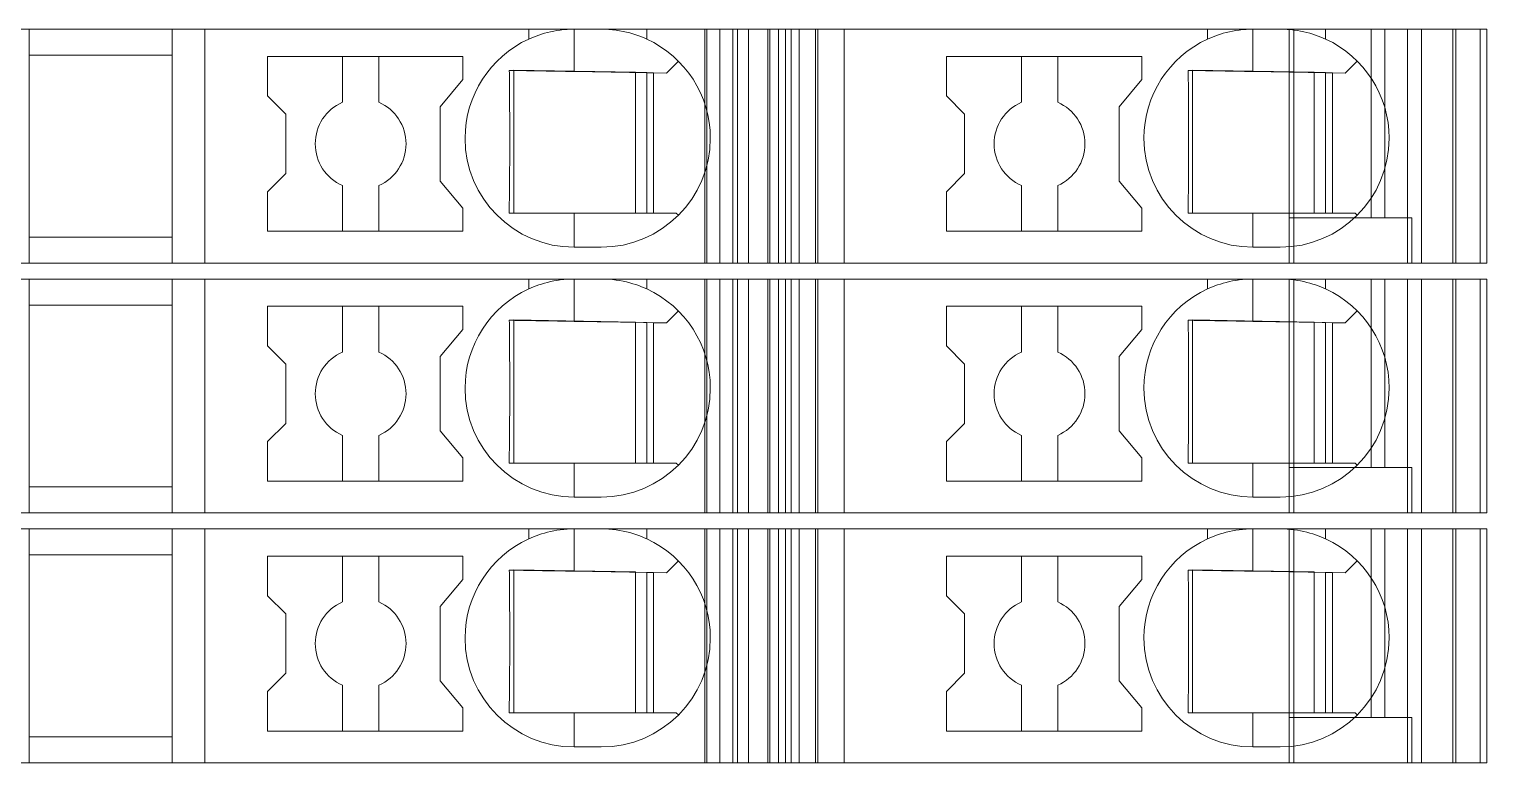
# Model space of a CAD drawing. Header units: millimetres. Extents: x 0 to 2100, y 0 to 1485.
# Drawn here: x 1258.05 to 1290.15, y 656.85 to 673 of the extents above; entities that cross this region are included whole.
import ezdxf
from ezdxf.enums import TextEntityAlignment as Align

# ---------------------------------------------------------------- set-up
doc = ezdxf.new("R2010")
doc.units = ezdxf.units.MM
for name, color, linetype, lineweight in [('EPLAN309', 5, 'Continuous', 5), ('EPLAN493', 5, 'Continuous', 5), ('MAIN-1', 7, 'Continuous', 5), ('MAIN-2', 7, 'Continuous', 5)]:
    doc.layers.add(name, color=color, linetype=linetype, lineweight=lineweight)
doc.styles.add('Tahoma', font='')
doc.styles.get('Tahoma').set_extended_font_data('Tahoma')

# ---------------------------------------------------------------- blocks, each defined once
blk = doc.blocks.new('EPLSYM_LibrarySPECIAL_Symbol12_Variant0_Placement8_23')
at = {"layer": 'EPLAN309', "lineweight": 13, "ltscale": 20}
blk.add_lwpolyline([(0, -5.15), (68.15, -5.15), (68.15, 0), (0, 0)], close=True, dxfattribs=at)
at = {"layer": 'EPLAN493', "color": 5, "style": 'Tahoma'}
blk.add_attdef('17_20450', text='', height=2.93475, dxfattribs=at).set_placement((0, -27.293475), align=Align.MIDDLE_RIGHT)
blk = doc.blocks.new('EPLSYM_LibrarySPECIAL_Symbol12_Variant0_Placement8_24')
at = {"layer": 'EPLAN309', "lineweight": 13, "ltscale": 20}
blk.add_lwpolyline([(0, -5.15), (68.15, -5.15), (68.15, 0), (0, 0)], close=True, dxfattribs=at)
at = {"layer": 'EPLAN493', "color": 5, "style": 'Tahoma'}
blk.add_attdef('17_20450', text='', height=2.93475, dxfattribs=at).set_placement((0, -27.293475), align=Align.MIDDLE_RIGHT)
blk = doc.blocks.new('EPLSYM_LibrarySPECIAL_Symbol12_Variant0_Placement8_25')
at = {"layer": 'EPLAN309', "lineweight": 13, "ltscale": 20}
blk.add_lwpolyline([(0, -5.15), (68.15, -5.15), (68.15, 0), (0, 0)], close=True, dxfattribs=at)
at = {"layer": 'EPLAN493', "color": 5, "style": 'Tahoma'}
blk.add_attdef('17_20450', text='', height=2.93475, dxfattribs=at).set_placement((0, -27.293475), align=Align.MIDDLE_RIGHT)

msp = doc.modelspace()

# ---------------------------------------------------------------- linework, layer by layer
at = {"layer": 'MAIN-1'}
for p, q in [((1258.05, 673), (1261.2, 673)), ((1258.05, 673), (1258.05, 667.85)), ((1261.919, 673), (1261.2, 673)), ((1261.2, 667.85), (1261.2, 673)), ((1269.05, 673), (1261.919, 673)), ((1261.919, 673), (1261.919, 667.85)), ((1269.05, 673), (1270.05, 673)), ((1269.05, 672.782), (1269.05, 673)), ((1269.156, 672.827), (1269.102, 672.805)), ((1269.213, 672.849), (1269.156, 672.827)), ((1269.272, 672.87), (1269.213, 672.849)), ((1269.333, 672.89), (1269.272, 672.87)), ((1269.397, 672.909), (1269.333, 672.89)), ((1269.463, 672.927), (1269.397, 672.909)), ((1269.531, 672.943), (1269.463, 672.927)), ((1269.601, 672.958), (1269.531, 672.943)), ((1269.673, 672.97), (1269.601, 672.958)), ((1269.746, 672.981), (1269.673, 672.97)), ((1269.821, 672.989), (1269.746, 672.981)), ((1269.897, 672.995), (1269.821, 672.989)), ((1269.973, 672.999), (1269.897, 672.995)), ((1270.05, 673), (1269.973, 672.999)), ((1270.05, 672.068), (1270.05, 673)), ((1270.05, 673), (1270.65, 673)), ((1270.65, 673), (1270.732, 672.999)), ((1271.65, 673), (1270.65, 673)), ((1270.732, 672.999), (1270.814, 672.994)), ((1270.814, 672.994), (1270.896, 672.987)), ((1270.896, 672.987), (1270.975, 672.978)), ((1270.975, 672.978), (1271.053, 672.966)), ((1271.053, 672.966), (1271.13, 672.952)), ((1271.13, 672.952), (1271.204, 672.935)), ((1271.204, 672.935), (1271.275, 672.917)), ((1271.275, 672.917), (1271.345, 672.897)), ((1271.345, 672.897), (1271.411, 672.876)), ((1271.411, 672.876), (1271.475, 672.854)), ((1271.475, 672.854), (1271.536, 672.831)), ((1271.536, 672.831), (1271.594, 672.806)), ((1271.65, 673), (1274.704, 673)), ((1271.65, 672.782), (1271.65, 673)), ((1274.832, 673), (1274.704, 673)), ((1274.704, 667.85), (1274.704, 673)), ((1274.832, 673), (1275.367, 673)), ((1274.832, 667.85), (1274.832, 673)), ((1276, 673), (1275.367, 673)), ((1275.367, 667.85), (1275.367, 673)), ((1276, 673), (1284, 673)), ((1276, 667.85), (1276, 673)), ((1284, 673), (1285, 673)), ((1284, 672.782), (1284, 673)), ((1284.106, 672.827), (1284.052, 672.805)), ((1284.163, 672.849), (1284.106, 672.827)), ((1284.222, 672.87), (1284.163, 672.849)), ((1284.283, 672.89), (1284.222, 672.87)), ((1284.347, 672.909), (1284.283, 672.89)), ((1284.413, 672.927), (1284.347, 672.909)), ((1284.481, 672.943), (1284.413, 672.927)), ((1284.551, 672.958), (1284.481, 672.943)), ((1284.622, 672.97), (1284.551, 672.958)), ((1284.696, 672.981), (1284.622, 672.97)), ((1284.771, 672.989), (1284.696, 672.981)), ((1284.847, 672.995), (1284.771, 672.989)), ((1284.923, 672.999), (1284.847, 672.995)), ((1285, 673), (1284.923, 672.999)), ((1285, 672.068), (1285, 673)), ((1285, 673), (1285.6, 673)), ((1285.6, 673), (1285.677, 672.999)), ((1286.6, 673), (1285.6, 673)), ((1285.677, 672.999), (1285.753, 672.995)), ((1285.753, 672.995), (1285.829, 672.989)), ((1285.829, 672.989), (1285.904, 672.981)), ((1285.904, 672.981), (1285.978, 672.97)), ((1285.978, 672.97), (1286.049, 672.958)), ((1286.049, 672.958), (1286.119, 672.943)), ((1286.119, 672.943), (1286.187, 672.927)), ((1286.187, 672.927), (1286.253, 672.909)), ((1286.253, 672.909), (1286.317, 672.89)), ((1286.317, 672.89), (1286.378, 672.87)), ((1286.378, 672.87), (1286.437, 672.849)), ((1286.437, 672.849), (1286.494, 672.827)), ((1286.494, 672.827), (1286.548, 672.805)), ((1286.6, 673), (1290, 673)), ((1286.6, 672.782), (1286.6, 673)), ((1290, 667.85), (1290, 673)), ((1269.102, 672.805), (1269.05, 672.782)), ((1271.594, 672.806), (1271.65, 672.782)), ((1284.052, 672.805), (1284, 672.782)), ((1286.548, 672.805), (1286.6, 672.782)), ((1258.05, 672.425), (1261.2, 672.425)), ((1263.3, 672.4), (1263.3, 671.529)), ((1263.3, 672.4), (1267.6, 672.4)), ((1264.95, 672.4), (1264.95, 671.392)), ((1265.75, 671.392), (1265.75, 672.4)), ((1267.6, 671.889), (1267.6, 672.4)), ((1272.083, 672.033), (1272.347, 672.297)), ((1278.25, 672.4), (1278.25, 671.529)), ((1278.25, 672.4), (1282.55, 672.4)), ((1279.9, 672.4), (1279.9, 671.392)), ((1280.7, 671.392), (1280.7, 672.4)), ((1282.55, 671.889), (1282.55, 672.4)), ((1287.033, 672.033), (1287.297, 672.297)), ((1267.1, 671.293), (1267.6, 671.889)), ((1268.624, 672.092), (1268.625, 672.022)), ((1268.685, 672.091), (1268.624, 672.092)), ((1268.625, 672.022), (1268.625, 671.95)), ((1268.625, 671.95), (1268.626, 671.877)), ((1268.626, 671.877), (1268.627, 671.803)), ((1268.746, 672.09), (1268.685, 672.091)), ((1268.721, 672.091), (1268.721, 668.95)), ((1268.809, 672.089), (1268.746, 672.09)), ((1268.873, 672.088), (1268.809, 672.089)), ((1268.937, 672.087), (1268.873, 672.088)), ((1269.003, 672.086), (1268.937, 672.087)), ((1269.071, 672.085), (1269.003, 672.086)), ((1269.14, 672.084), (1269.071, 672.085)), ((1269.21, 672.082), (1269.14, 672.084)), ((1269.283, 672.081), (1269.21, 672.082)), ((1269.358, 672.08), (1269.283, 672.081)), ((1269.435, 672.079), (1269.358, 672.08)), ((1269.514, 672.077), (1269.435, 672.079)), ((1269.597, 672.076), (1269.514, 672.077)), ((1269.682, 672.075), (1269.597, 672.076)), ((1269.771, 672.073), (1269.682, 672.075)), ((1269.862, 672.071), (1269.771, 672.073)), ((1269.955, 672.07), (1269.862, 672.071)), ((1270.05, 672.068), (1269.955, 672.07)), ((1270.05, 672.068), (1272.083, 672.033)), ((1271.4, 672.045), (1271.4, 668.95)), ((1271.65, 668.95), (1271.65, 672.04)), ((1271.8, 672.038), (1271.8, 668.95)), ((1282.05, 671.293), (1282.55, 671.889)), ((1283.574, 672.092), (1283.574, 672.022)), ((1283.635, 672.091), (1283.574, 672.092)), ((1283.574, 672.022), (1283.575, 671.95)), ((1283.575, 671.95), (1283.576, 671.877)), ((1283.576, 671.877), (1283.577, 671.803)), ((1283.696, 672.09), (1283.635, 672.091)), ((1283.671, 672.091), (1283.671, 668.95)), ((1283.759, 672.089), (1283.696, 672.09)), ((1283.822, 672.088), (1283.759, 672.089)), ((1283.887, 672.087), (1283.822, 672.088)), ((1283.953, 672.086), (1283.887, 672.087)), ((1284.021, 672.085), (1283.953, 672.086)), ((1284.09, 672.084), (1284.021, 672.085)), ((1284.16, 672.082), (1284.09, 672.084)), ((1284.233, 672.081), (1284.16, 672.082)), ((1284.307, 672.08), (1284.233, 672.081)), ((1284.385, 672.079), (1284.307, 672.08)), ((1284.464, 672.077), (1284.385, 672.079)), ((1284.547, 672.076), (1284.464, 672.077)), ((1284.632, 672.075), (1284.547, 672.076)), ((1284.72, 672.073), (1284.632, 672.075)), ((1284.812, 672.071), (1284.72, 672.073)), ((1284.905, 672.07), (1284.812, 672.071)), ((1285, 672.068), (1284.905, 672.07)), ((1285, 672.068), (1287.033, 672.033)), ((1286.35, 672.045), (1286.35, 668.95)), ((1286.6, 668.95), (1286.6, 672.04)), ((1286.75, 672.038), (1286.75, 668.95)), ((1268.627, 671.803), (1268.628, 671.727)), ((1268.628, 671.727), (1268.628, 671.649)), ((1268.628, 671.649), (1268.629, 671.57)), ((1268.629, 671.57), (1268.63, 671.488)), ((1283.577, 671.803), (1283.577, 671.727)), ((1283.577, 671.727), (1283.578, 671.649)), ((1283.578, 671.649), (1283.579, 671.57)), ((1283.579, 671.57), (1283.58, 671.488)), ((1263.7, 671.129), (1263.3, 671.529)), ((1267.1, 671.293), (1267.1, 669.657)), ((1268.63, 671.488), (1268.63, 671.404)), ((1268.63, 671.404), (1268.631, 671.317)), ((1268.631, 671.317), (1268.631, 671.226)), ((1268.631, 671.226), (1268.632, 671.132)), ((1278.65, 671.129), (1278.25, 671.529)), ((1282.05, 671.293), (1282.05, 669.657)), ((1283.58, 671.488), (1283.58, 671.404)), ((1283.58, 671.404), (1283.581, 671.317)), ((1283.581, 671.317), (1283.581, 671.226)), ((1283.581, 671.226), (1283.582, 671.132)), ((1263.7, 671.129), (1263.7, 669.821)), ((1268.632, 671.132), (1268.633, 671.034)), ((1268.633, 671.034), (1268.633, 670.931)), ((1268.633, 670.931), (1268.633, 670.824)), ((1278.65, 671.129), (1278.65, 669.821)), ((1283.582, 671.132), (1283.582, 671.034)), ((1283.582, 671.034), (1283.583, 670.931)), ((1283.583, 670.931), (1283.583, 670.824)), ((1268.633, 670.824), (1268.633, 670.713)), ((1268.633, 670.713), (1268.634, 670.6)), ((1268.634, 670.6), (1268.633, 670.479)), ((1283.583, 670.824), (1283.583, 670.713)), ((1283.583, 670.713), (1283.583, 670.6)), ((1283.583, 670.6), (1283.583, 670.479)), ((1268.633, 670.479), (1268.633, 670.361)), ((1268.633, 670.361), (1268.633, 670.247)), ((1283.583, 670.479), (1283.583, 670.361)), ((1283.583, 670.361), (1283.583, 670.247)), ((1268.632, 670.034), (1268.631, 669.934)), ((1268.631, 669.934), (1268.631, 669.839)), ((1268.633, 670.247), (1268.632, 670.138)), ((1268.632, 670.138), (1268.632, 670.034)), ((1283.582, 670.034), (1283.581, 669.934)), ((1283.581, 669.934), (1283.581, 669.839)), ((1283.583, 670.247), (1283.582, 670.138)), ((1283.582, 670.138), (1283.582, 670.034)), ((1263.7, 669.821), (1263.3, 669.421)), ((1267.1, 669.657), (1267.6, 669.061)), ((1268.629, 669.659), (1268.628, 669.573)), ((1268.63, 669.748), (1268.629, 669.659)), ((1268.631, 669.839), (1268.63, 669.748)), ((1278.65, 669.821), (1278.25, 669.421)), ((1282.05, 669.657), (1282.55, 669.061)), ((1283.579, 669.659), (1283.578, 669.573)), ((1283.58, 669.748), (1283.579, 669.659)), ((1283.581, 669.839), (1283.58, 669.748)), ((1263.3, 669.421), (1263.3, 668.55)), ((1264.95, 669.558), (1264.95, 668.55)), ((1265.75, 669.558), (1265.75, 668.55)), ((1268.626, 669.329), (1268.625, 669.25)), ((1268.627, 669.408), (1268.626, 669.329)), ((1268.628, 669.49), (1268.627, 669.408)), ((1268.628, 669.573), (1268.628, 669.49)), ((1278.25, 669.421), (1278.25, 668.55)), ((1279.9, 669.558), (1279.9, 668.55)), ((1280.7, 669.558), (1280.7, 668.55)), ((1283.576, 669.329), (1283.575, 669.25)), ((1283.577, 669.408), (1283.576, 669.329)), ((1283.578, 669.49), (1283.577, 669.408)), ((1283.578, 669.573), (1283.578, 669.49)), ((1267.6, 668.55), (1267.6, 669.061)), ((1268.623, 669.024), (1268.622, 668.95)), ((1268.624, 669.098), (1268.623, 669.024)), ((1268.625, 669.25), (1268.624, 669.174)), ((1268.624, 669.174), (1268.624, 669.098)), ((1282.55, 668.55), (1282.55, 669.061)), ((1283.573, 669.024), (1283.572, 668.95)), ((1283.574, 669.098), (1283.573, 669.024)), ((1283.575, 669.25), (1283.574, 669.174)), ((1283.574, 669.174), (1283.574, 669.098)), ((1268.622, 668.95), (1268.683, 668.95)), ((1268.683, 668.95), (1268.746, 668.95)), ((1268.746, 668.95), (1268.809, 668.95)), ((1268.809, 668.95), (1268.873, 668.95)), ((1268.873, 668.95), (1268.939, 668.95)), ((1268.939, 668.95), (1269.005, 668.95)), ((1269.005, 668.95), (1269.074, 668.95)), ((1269.074, 668.95), (1269.144, 668.95)), ((1269.144, 668.95), (1269.215, 668.95)), ((1269.215, 668.95), (1269.289, 668.95)), ((1269.289, 668.95), (1269.364, 668.95)), ((1269.364, 668.95), (1269.442, 668.95)), ((1269.442, 668.95), (1269.522, 668.95)), ((1269.522, 668.95), (1269.605, 668.95)), ((1269.605, 668.95), (1269.69, 668.95)), ((1269.69, 668.95), (1269.778, 668.95)), ((1269.778, 668.95), (1269.867, 668.95)), ((1269.867, 668.95), (1269.958, 668.95)), ((1269.958, 668.95), (1270.05, 668.95)), ((1270.05, 668.95), (1272.3, 668.95)), ((1270.05, 668.95), (1270.05, 668.2)), ((1272.347, 668.903), (1272.3, 668.95)), ((1283.572, 668.95), (1283.633, 668.95)), ((1283.633, 668.95), (1283.695, 668.95)), ((1283.695, 668.95), (1283.759, 668.95)), ((1283.759, 668.95), (1283.823, 668.95)), ((1283.823, 668.95), (1283.889, 668.95)), ((1283.889, 668.95), (1283.955, 668.95)), ((1283.955, 668.95), (1284.024, 668.95)), ((1284.024, 668.95), (1284.093, 668.95)), ((1284.093, 668.95), (1284.165, 668.95)), ((1284.165, 668.95), (1284.239, 668.95)), ((1284.239, 668.95), (1284.314, 668.95)), ((1284.314, 668.95), (1284.392, 668.95)), ((1284.392, 668.95), (1284.472, 668.95)), ((1284.472, 668.95), (1284.555, 668.95)), ((1284.555, 668.95), (1284.64, 668.95)), ((1284.64, 668.95), (1284.727, 668.95)), ((1284.727, 668.95), (1284.817, 668.95)), ((1284.817, 668.95), (1284.908, 668.95)), ((1284.908, 668.95), (1285, 668.95)), ((1285, 668.95), (1285, 668.2)), ((1285, 668.95), (1287.25, 668.95)), ((1287.297, 668.903), (1287.25, 668.95)), ((1258.05, 668.425), (1261.2, 668.425)), ((1267.6, 668.55), (1263.3, 668.55)), ((1282.55, 668.55), (1278.25, 668.55)), ((1270.65, 668.2), (1270.05, 668.2)), ((1285.6, 668.2), (1285, 668.2)), ((1258.05, 667.85), (1261.2, 667.85)), ((1261.919, 667.85), (1261.2, 667.85)), ((1261.919, 667.85), (1274.704, 667.85)), ((1273.544, 667.85), (1273.544, 667.85)), ((1273.65, 667.85), (1273.65, 667.85)), ((1274.832, 667.85), (1274.704, 667.85)), ((1274.832, 667.85), (1275.367, 667.85)), ((1276, 667.85), (1275.367, 667.85)), ((1276, 667.85), (1290, 667.85)), ((1288.5, 667.85), (1288.5, 667.85)), ((1258.05, 667.5), (1261.2, 667.5)), ((1258.05, 667.5), (1258.05, 662.35)), ((1261.919, 667.5), (1261.2, 667.5)), ((1261.2, 662.35), (1261.2, 667.5)), ((1269.05, 667.5), (1261.919, 667.5)), ((1261.919, 667.5), (1261.919, 662.35)), ((1269.05, 667.5), (1270.05, 667.5)), ((1269.05, 667.282), (1269.05, 667.5)), ((1269.272, 667.37), (1269.213, 667.349)), ((1269.333, 667.39), (1269.272, 667.37)), ((1269.397, 667.409), (1269.333, 667.39)), ((1269.463, 667.427), (1269.397, 667.409)), ((1269.531, 667.443), (1269.463, 667.427)), ((1269.601, 667.458), (1269.531, 667.443)), ((1269.673, 667.47), (1269.601, 667.458)), ((1269.746, 667.481), (1269.673, 667.47)), ((1269.821, 667.489), (1269.746, 667.481)), ((1269.897, 667.495), (1269.821, 667.489)), ((1269.973, 667.499), (1269.897, 667.495)), ((1270.05, 667.5), (1269.973, 667.499)), ((1270.05, 666.568), (1270.05, 667.5)), ((1270.05, 667.5), (1270.65, 667.5)), ((1270.65, 667.5), (1270.732, 667.499)), ((1271.65, 667.5), (1270.65, 667.5)), ((1270.732, 667.499), (1270.814, 667.494)), ((1270.814, 667.494), (1270.896, 667.487)), ((1270.896, 667.487), (1270.975, 667.478)), ((1270.975, 667.478), (1271.053, 667.466)), ((1271.053, 667.466), (1271.13, 667.452)), ((1271.13, 667.452), (1271.204, 667.435)), ((1271.204, 667.435), (1271.275, 667.417)), ((1271.275, 667.417), (1271.345, 667.397)), ((1271.345, 667.397), (1271.411, 667.376)), ((1271.411, 667.376), (1271.475, 667.354)), ((1271.65, 667.5), (1274.704, 667.5)), ((1271.65, 667.282), (1271.65, 667.5)), ((1274.832, 667.5), (1274.704, 667.5)), ((1274.704, 662.35), (1274.704, 667.5)), ((1274.832, 667.5), (1275.367, 667.5)), ((1274.832, 662.35), (1274.832, 667.5)), ((1276, 667.5), (1275.367, 667.5)), ((1275.367, 662.35), (1275.367, 667.5)), ((1276, 667.5), (1284, 667.5)), ((1276, 662.35), (1276, 667.5)), ((1284, 667.5), (1285, 667.5)), ((1284, 667.282), (1284, 667.5)), ((1284.222, 667.37), (1284.163, 667.349)), ((1284.283, 667.39), (1284.222, 667.37)), ((1284.347, 667.409), (1284.283, 667.39)), ((1284.413, 667.427), (1284.347, 667.409)), ((1284.481, 667.443), (1284.413, 667.427)), ((1284.551, 667.458), (1284.481, 667.443)), ((1284.622, 667.47), (1284.551, 667.458)), ((1284.696, 667.481), (1284.622, 667.47)), ((1284.771, 667.489), (1284.696, 667.481)), ((1284.847, 667.495), (1284.771, 667.489)), ((1284.923, 667.499), (1284.847, 667.495)), ((1285, 667.5), (1284.923, 667.499)), ((1285, 666.568), (1285, 667.5)), ((1285, 667.5), (1285.6, 667.5)), ((1285.6, 667.5), (1285.677, 667.499)), ((1286.6, 667.5), (1285.6, 667.5)), ((1285.677, 667.499), (1285.753, 667.495)), ((1285.753, 667.495), (1285.829, 667.489)), ((1285.829, 667.489), (1285.904, 667.481)), ((1285.904, 667.481), (1285.978, 667.47)), ((1285.978, 667.47), (1286.049, 667.458)), ((1286.049, 667.458), (1286.119, 667.443)), ((1286.119, 667.443), (1286.187, 667.427)), ((1286.187, 667.427), (1286.253, 667.409)), ((1286.253, 667.409), (1286.317, 667.39)), ((1286.317, 667.39), (1286.378, 667.37)), ((1286.378, 667.37), (1286.437, 667.349)), ((1286.6, 667.5), (1290, 667.5)), ((1286.6, 667.282), (1286.6, 667.5)), ((1290, 662.35), (1290, 667.5)), ((1269.102, 667.305), (1269.05, 667.282)), ((1269.156, 667.327), (1269.102, 667.305)), ((1269.213, 667.349), (1269.156, 667.327)), ((1271.475, 667.354), (1271.536, 667.331)), ((1271.536, 667.331), (1271.594, 667.306)), ((1271.594, 667.306), (1271.65, 667.282)), ((1284.052, 667.305), (1284, 667.282)), ((1284.106, 667.327), (1284.052, 667.305)), ((1284.163, 667.349), (1284.106, 667.327)), ((1286.437, 667.349), (1286.494, 667.327)), ((1286.494, 667.327), (1286.548, 667.305)), ((1286.548, 667.305), (1286.6, 667.282)), ((1258.05, 666.925), (1261.2, 666.925)), ((1263.3, 666.9), (1263.3, 666.029)), ((1263.3, 666.9), (1267.6, 666.9)), ((1264.95, 666.9), (1264.95, 665.892)), ((1265.75, 665.892), (1265.75, 666.9)), ((1267.6, 666.389), (1267.6, 666.9)), ((1272.083, 666.533), (1272.347, 666.797)), ((1278.25, 666.9), (1278.25, 666.029)), ((1278.25, 666.9), (1282.55, 666.9)), ((1279.9, 666.9), (1279.9, 665.892)), ((1280.7, 665.892), (1280.7, 666.9)), ((1282.55, 666.389), (1282.55, 666.9)), ((1287.033, 666.533), (1287.297, 666.797)), ((1268.624, 666.592), (1268.625, 666.522)), ((1268.685, 666.591), (1268.624, 666.592)), ((1268.625, 666.522), (1268.625, 666.45)), ((1268.625, 666.45), (1268.626, 666.377)), ((1268.746, 666.59), (1268.685, 666.591)), ((1268.721, 666.591), (1268.721, 663.45)), ((1268.809, 666.589), (1268.746, 666.59)), ((1268.873, 666.588), (1268.809, 666.589)), ((1268.937, 666.587), (1268.873, 666.588)), ((1269.003, 666.586), (1268.937, 666.587)), ((1269.071, 666.585), (1269.003, 666.586)), ((1269.14, 666.584), (1269.071, 666.585)), ((1269.21, 666.582), (1269.14, 666.584)), ((1269.283, 666.581), (1269.21, 666.582)), ((1269.358, 666.58), (1269.283, 666.581)), ((1269.435, 666.579), (1269.358, 666.58)), ((1269.514, 666.577), (1269.435, 666.579)), ((1269.597, 666.576), (1269.514, 666.577)), ((1269.682, 666.575), (1269.597, 666.576)), ((1269.771, 666.573), (1269.682, 666.575)), ((1269.862, 666.571), (1269.771, 666.573)), ((1269.955, 666.57), (1269.862, 666.571)), ((1270.05, 666.568), (1269.955, 666.57)), ((1270.05, 666.568), (1272.083, 666.533)), ((1271.4, 666.545), (1271.4, 663.45)), ((1271.65, 663.45), (1271.65, 666.54)), ((1271.8, 666.538), (1271.8, 663.45)), ((1283.574, 666.592), (1283.574, 666.522)), ((1283.635, 666.591), (1283.574, 666.592)), ((1283.574, 666.522), (1283.575, 666.45)), ((1283.575, 666.45), (1283.576, 666.377)), ((1283.696, 666.59), (1283.635, 666.591)), ((1283.671, 666.591), (1283.671, 663.45)), ((1283.759, 666.589), (1283.696, 666.59)), ((1283.822, 666.588), (1283.759, 666.589)), ((1283.887, 666.587), (1283.822, 666.588)), ((1283.953, 666.586), (1283.887, 666.587)), ((1284.021, 666.585), (1283.953, 666.586)), ((1284.09, 666.584), (1284.021, 666.585)), ((1284.16, 666.582), (1284.09, 666.584)), ((1284.233, 666.581), (1284.16, 666.582)), ((1284.307, 666.58), (1284.233, 666.581)), ((1284.385, 666.579), (1284.307, 666.58)), ((1284.464, 666.577), (1284.385, 666.579)), ((1284.547, 666.576), (1284.464, 666.577)), ((1284.632, 666.575), (1284.547, 666.576)), ((1284.72, 666.573), (1284.632, 666.575)), ((1284.812, 666.571), (1284.72, 666.573)), ((1284.905, 666.57), (1284.812, 666.571)), ((1285, 666.568), (1284.905, 666.57)), ((1285, 666.568), (1287.033, 666.533)), ((1286.35, 666.545), (1286.35, 663.45)), ((1286.6, 663.45), (1286.6, 666.54)), ((1286.75, 666.538), (1286.75, 663.45)), ((1267.1, 665.793), (1267.6, 666.389)), ((1268.626, 666.377), (1268.627, 666.303)), ((1268.627, 666.303), (1268.628, 666.227)), ((1268.628, 666.227), (1268.628, 666.149)), ((1268.628, 666.149), (1268.629, 666.07)), ((1282.05, 665.793), (1282.55, 666.389)), ((1283.576, 666.377), (1283.577, 666.303)), ((1283.577, 666.303), (1283.577, 666.227)), ((1283.577, 666.227), (1283.578, 666.149)), ((1283.578, 666.149), (1283.579, 666.07)), ((1263.7, 665.629), (1263.3, 666.029)), ((1267.1, 665.793), (1267.1, 664.157)), ((1268.629, 666.07), (1268.63, 665.988)), ((1268.63, 665.988), (1268.63, 665.904)), ((1268.63, 665.904), (1268.631, 665.817)), ((1268.631, 665.817), (1268.631, 665.726)), ((1278.65, 665.629), (1278.25, 666.029)), ((1282.05, 665.793), (1282.05, 664.157)), ((1283.579, 666.07), (1283.58, 665.988)), ((1283.58, 665.988), (1283.58, 665.904)), ((1283.58, 665.904), (1283.581, 665.817)), ((1283.581, 665.817), (1283.581, 665.726)), ((1263.7, 665.629), (1263.7, 664.321)), ((1268.631, 665.726), (1268.632, 665.632)), ((1268.632, 665.632), (1268.633, 665.534)), ((1268.633, 665.534), (1268.633, 665.431)), ((1278.65, 665.629), (1278.65, 664.321)), ((1283.581, 665.726), (1283.582, 665.632)), ((1283.582, 665.632), (1283.582, 665.534)), ((1283.582, 665.534), (1283.583, 665.431)), ((1268.633, 665.431), (1268.633, 665.324)), ((1268.633, 665.324), (1268.633, 665.213)), ((1268.633, 665.213), (1268.634, 665.1)), ((1283.583, 665.431), (1283.583, 665.324)), ((1283.583, 665.324), (1283.583, 665.213)), ((1283.583, 665.213), (1283.583, 665.1)), ((1268.634, 665.1), (1268.633, 664.979)), ((1268.633, 664.979), (1268.633, 664.861)), ((1268.633, 664.861), (1268.633, 664.747)), ((1283.583, 665.1), (1283.583, 664.979)), ((1283.583, 664.979), (1283.583, 664.861)), ((1283.583, 664.861), (1283.583, 664.747)), ((1268.632, 664.534), (1268.631, 664.434)), ((1268.633, 664.747), (1268.632, 664.638)), ((1268.632, 664.638), (1268.632, 664.534)), ((1283.582, 664.534), (1283.581, 664.434)), ((1283.583, 664.747), (1283.582, 664.638)), ((1283.582, 664.638), (1283.582, 664.534)), ((1263.7, 664.321), (1263.3, 663.921)), ((1267.1, 664.157), (1267.6, 663.561)), ((1268.629, 664.159), (1268.628, 664.073)), ((1268.63, 664.248), (1268.629, 664.159)), ((1268.631, 664.339), (1268.63, 664.248)), ((1268.631, 664.434), (1268.631, 664.339)), ((1278.65, 664.321), (1278.25, 663.921)), ((1282.05, 664.157), (1282.55, 663.561)), ((1283.579, 664.159), (1283.578, 664.073)), ((1283.58, 664.248), (1283.579, 664.159)), ((1283.581, 664.339), (1283.58, 664.248)), ((1283.581, 664.434), (1283.581, 664.339)), ((1263.3, 663.921), (1263.3, 663.05)), ((1264.95, 664.058), (1264.95, 663.05)), ((1265.75, 664.058), (1265.75, 663.05)), ((1268.626, 663.829), (1268.625, 663.75)), ((1268.627, 663.908), (1268.626, 663.829)), ((1268.628, 663.99), (1268.627, 663.908)), ((1268.628, 664.073), (1268.628, 663.99)), ((1278.25, 663.921), (1278.25, 663.05)), ((1279.9, 664.058), (1279.9, 663.05)), ((1280.7, 664.058), (1280.7, 663.05)), ((1283.576, 663.829), (1283.575, 663.75)), ((1283.577, 663.908), (1283.576, 663.829)), ((1283.578, 663.99), (1283.577, 663.908)), ((1283.578, 664.073), (1283.578, 663.99)), ((1267.6, 663.05), (1267.6, 663.561)), ((1268.623, 663.524), (1268.622, 663.45)), ((1268.624, 663.598), (1268.623, 663.524)), ((1268.625, 663.75), (1268.624, 663.674)), ((1268.624, 663.674), (1268.624, 663.598)), ((1282.55, 663.05), (1282.55, 663.561)), ((1283.573, 663.524), (1283.572, 663.45)), ((1283.574, 663.598), (1283.573, 663.524)), ((1283.575, 663.75), (1283.574, 663.674)), ((1283.574, 663.674), (1283.574, 663.598)), ((1268.622, 663.45), (1268.683, 663.45)), ((1268.683, 663.45), (1268.746, 663.45)), ((1268.746, 663.45), (1268.809, 663.45)), ((1268.809, 663.45), (1268.873, 663.45)), ((1268.873, 663.45), (1268.939, 663.45)), ((1268.939, 663.45), (1269.005, 663.45)), ((1269.005, 663.45), (1269.074, 663.45)), ((1269.074, 663.45), (1269.144, 663.45)), ((1269.144, 663.45), (1269.215, 663.45)), ((1269.215, 663.45), (1269.289, 663.45)), ((1269.289, 663.45), (1269.364, 663.45)), ((1269.364, 663.45), (1269.442, 663.45)), ((1269.442, 663.45), (1269.522, 663.45)), ((1269.522, 663.45), (1269.605, 663.45)), ((1269.605, 663.45), (1269.69, 663.45)), ((1269.69, 663.45), (1269.778, 663.45)), ((1269.778, 663.45), (1269.867, 663.45)), ((1269.867, 663.45), (1269.958, 663.45)), ((1269.958, 663.45), (1270.05, 663.45)), ((1270.05, 663.45), (1272.3, 663.45)), ((1270.05, 663.45), (1270.05, 662.7)), ((1272.347, 663.403), (1272.3, 663.45)), ((1283.572, 663.45), (1283.633, 663.45)), ((1283.633, 663.45), (1283.695, 663.45)), ((1283.695, 663.45), (1283.759, 663.45)), ((1283.759, 663.45), (1283.823, 663.45)), ((1283.823, 663.45), (1283.889, 663.45)), ((1283.889, 663.45), (1283.955, 663.45)), ((1283.955, 663.45), (1284.024, 663.45)), ((1284.024, 663.45), (1284.093, 663.45)), ((1284.093, 663.45), (1284.165, 663.45)), ((1284.165, 663.45), (1284.239, 663.45)), ((1284.239, 663.45), (1284.314, 663.45)), ((1284.314, 663.45), (1284.392, 663.45)), ((1284.392, 663.45), (1284.472, 663.45)), ((1284.472, 663.45), (1284.555, 663.45)), ((1284.555, 663.45), (1284.64, 663.45)), ((1284.64, 663.45), (1284.727, 663.45)), ((1284.727, 663.45), (1284.817, 663.45)), ((1284.817, 663.45), (1284.908, 663.45)), ((1284.908, 663.45), (1285, 663.45)), ((1285, 663.45), (1285, 662.7)), ((1285, 663.45), (1287.25, 663.45)), ((1287.297, 663.403), (1287.25, 663.45)), ((1258.05, 662.925), (1261.2, 662.925)), ((1267.6, 663.05), (1263.3, 663.05)), ((1282.55, 663.05), (1278.25, 663.05)), ((1270.65, 662.7), (1270.05, 662.7)), ((1285.6, 662.7), (1285, 662.7)), ((1258.05, 662.35), (1261.2, 662.35)), ((1261.919, 662.35), (1261.2, 662.35)), ((1261.919, 662.35), (1274.704, 662.35)), ((1273.544, 662.35), (1273.544, 662.35)), ((1273.65, 662.35), (1273.65, 662.35)), ((1274.832, 662.35), (1274.704, 662.35)), ((1274.832, 662.35), (1275.367, 662.35)), ((1276, 662.35), (1275.367, 662.35)), ((1276, 662.35), (1290, 662.35)), ((1288.5, 662.35), (1288.5, 662.35)), ((1258.05, 662), (1261.2, 662)), ((1258.05, 662), (1258.05, 656.85)), ((1261.919, 662), (1261.2, 662)), ((1261.2, 656.85), (1261.2, 662)), ((1269.05, 662), (1261.919, 662)), ((1261.919, 662), (1261.919, 656.85)), ((1269.05, 662), (1270.05, 662)), ((1269.05, 661.782), (1269.05, 662)), ((1269.397, 661.909), (1269.333, 661.89)), ((1269.463, 661.927), (1269.397, 661.909)), ((1269.531, 661.943), (1269.463, 661.927)), ((1269.601, 661.958), (1269.531, 661.943)), ((1269.673, 661.97), (1269.601, 661.958)), ((1269.746, 661.981), (1269.673, 661.97)), ((1269.821, 661.989), (1269.746, 661.981)), ((1269.897, 661.995), (1269.821, 661.989)), ((1269.973, 661.999), (1269.897, 661.995)), ((1270.05, 662), (1269.973, 661.999)), ((1270.05, 661.068), (1270.05, 662)), ((1270.05, 662), (1270.65, 662)), ((1270.65, 662), (1270.732, 661.999)), ((1271.65, 662), (1270.65, 662)), ((1270.732, 661.999), (1270.814, 661.994)), ((1270.814, 661.994), (1270.896, 661.987)), ((1270.896, 661.987), (1270.975, 661.978)), ((1270.975, 661.978), (1271.053, 661.966)), ((1271.053, 661.966), (1271.13, 661.952)), ((1271.13, 661.952), (1271.204, 661.935)), ((1271.204, 661.935), (1271.275, 661.917)), ((1271.275, 661.917), (1271.345, 661.897)), ((1271.65, 662), (1274.704, 662)), ((1271.65, 661.782), (1271.65, 662)), ((1274.832, 662), (1274.704, 662)), ((1274.704, 656.85), (1274.704, 662)), ((1274.832, 662), (1275.367, 662)), ((1274.832, 656.85), (1274.832, 662)), ((1276, 662), (1275.367, 662)), ((1275.367, 656.85), (1275.367, 662)), ((1276, 662), (1284, 662)), ((1276, 656.85), (1276, 662)), ((1284, 662), (1285, 662)), ((1284, 661.782), (1284, 662)), ((1284.347, 661.909), (1284.283, 661.89)), ((1284.413, 661.927), (1284.347, 661.909)), ((1284.481, 661.943), (1284.413, 661.927)), ((1284.551, 661.958), (1284.481, 661.943)), ((1284.622, 661.97), (1284.551, 661.958)), ((1284.696, 661.981), (1284.622, 661.97)), ((1284.771, 661.989), (1284.696, 661.981)), ((1284.847, 661.995), (1284.771, 661.989)), ((1284.923, 661.999), (1284.847, 661.995)), ((1285, 662), (1284.923, 661.999)), ((1285, 661.068), (1285, 662)), ((1285, 662), (1285.6, 662)), ((1285.6, 662), (1285.677, 661.999)), ((1286.6, 662), (1285.6, 662)), ((1285.677, 661.999), (1285.753, 661.995)), ((1285.753, 661.995), (1285.829, 661.989)), ((1285.829, 661.989), (1285.904, 661.981)), ((1285.904, 661.981), (1285.978, 661.97)), ((1285.978, 661.97), (1286.049, 661.958)), ((1286.049, 661.958), (1286.119, 661.943)), ((1286.119, 661.943), (1286.187, 661.927)), ((1286.187, 661.927), (1286.253, 661.909)), ((1286.253, 661.909), (1286.317, 661.89)), ((1286.6, 662), (1290, 662)), ((1286.6, 661.782), (1286.6, 662)), ((1290, 656.85), (1290, 662)), ((1269.102, 661.805), (1269.05, 661.782)), ((1269.156, 661.827), (1269.102, 661.805)), ((1269.213, 661.849), (1269.156, 661.827)), ((1269.272, 661.87), (1269.213, 661.849)), ((1269.333, 661.89), (1269.272, 661.87)), ((1271.345, 661.897), (1271.411, 661.876)), ((1271.411, 661.876), (1271.475, 661.854)), ((1271.475, 661.854), (1271.536, 661.831)), ((1271.536, 661.831), (1271.594, 661.806)), ((1271.594, 661.806), (1271.65, 661.782)), ((1284.052, 661.805), (1284, 661.782)), ((1284.106, 661.827), (1284.052, 661.805)), ((1284.163, 661.849), (1284.106, 661.827)), ((1284.222, 661.87), (1284.163, 661.849)), ((1284.283, 661.89), (1284.222, 661.87)), ((1286.317, 661.89), (1286.378, 661.87)), ((1286.378, 661.87), (1286.437, 661.849)), ((1286.437, 661.849), (1286.494, 661.827)), ((1286.494, 661.827), (1286.548, 661.805)), ((1286.548, 661.805), (1286.6, 661.782)), ((1258.05, 661.425), (1261.2, 661.425)), ((1263.3, 661.4), (1263.3, 660.529)), ((1263.3, 661.4), (1267.6, 661.4)), ((1264.95, 661.4), (1264.95, 660.392)), ((1265.75, 660.392), (1265.75, 661.4)), ((1267.6, 660.889), (1267.6, 661.4)), ((1272.083, 661.033), (1272.347, 661.297)), ((1278.25, 661.4), (1278.25, 660.529)), ((1278.25, 661.4), (1282.55, 661.4)), ((1279.9, 661.4), (1279.9, 660.392)), ((1280.7, 660.392), (1280.7, 661.4)), ((1282.55, 660.889), (1282.55, 661.4)), ((1287.033, 661.033), (1287.297, 661.297)), ((1268.624, 661.092), (1268.625, 661.022)), ((1268.685, 661.091), (1268.624, 661.092)), ((1268.625, 661.022), (1268.625, 660.95)), ((1268.625, 660.95), (1268.626, 660.877)), ((1268.746, 661.09), (1268.685, 661.091)), ((1268.721, 661.091), (1268.721, 657.95)), ((1268.809, 661.089), (1268.746, 661.09)), ((1268.873, 661.088), (1268.809, 661.089)), ((1268.937, 661.087), (1268.873, 661.088)), ((1269.003, 661.086), (1268.937, 661.087)), ((1269.071, 661.085), (1269.003, 661.086)), ((1269.14, 661.084), (1269.071, 661.085)), ((1269.21, 661.082), (1269.14, 661.084)), ((1269.283, 661.081), (1269.21, 661.082)), ((1269.358, 661.08), (1269.283, 661.081)), ((1269.435, 661.079), (1269.358, 661.08)), ((1269.514, 661.077), (1269.435, 661.079)), ((1269.597, 661.076), (1269.514, 661.077)), ((1269.682, 661.075), (1269.597, 661.076)), ((1269.771, 661.073), (1269.682, 661.075)), ((1269.862, 661.071), (1269.771, 661.073)), ((1269.955, 661.07), (1269.862, 661.071)), ((1270.05, 661.068), (1269.955, 661.07)), ((1270.05, 661.068), (1272.083, 661.033)), ((1271.4, 661.045), (1271.4, 657.95)), ((1271.65, 657.95), (1271.65, 661.04)), ((1271.8, 661.038), (1271.8, 657.95)), ((1283.574, 661.092), (1283.574, 661.022)), ((1283.635, 661.091), (1283.574, 661.092)), ((1283.574, 661.022), (1283.575, 660.95)), ((1283.575, 660.95), (1283.576, 660.877)), ((1283.696, 661.09), (1283.635, 661.091)), ((1283.671, 661.091), (1283.671, 657.95)), ((1283.759, 661.089), (1283.696, 661.09)), ((1283.822, 661.088), (1283.759, 661.089)), ((1283.887, 661.087), (1283.822, 661.088)), ((1283.953, 661.086), (1283.887, 661.087)), ((1284.021, 661.085), (1283.953, 661.086)), ((1284.09, 661.084), (1284.021, 661.085)), ((1284.16, 661.082), (1284.09, 661.084)), ((1284.233, 661.081), (1284.16, 661.082)), ((1284.307, 661.08), (1284.233, 661.081)), ((1284.385, 661.079), (1284.307, 661.08)), ((1284.464, 661.077), (1284.385, 661.079)), ((1284.547, 661.076), (1284.464, 661.077)), ((1284.632, 661.075), (1284.547, 661.076)), ((1284.72, 661.073), (1284.632, 661.075)), ((1284.812, 661.071), (1284.72, 661.073)), ((1284.905, 661.07), (1284.812, 661.071)), ((1285, 661.068), (1284.905, 661.07)), ((1285, 661.068), (1287.033, 661.033)), ((1286.35, 661.045), (1286.35, 657.95)), ((1286.6, 657.95), (1286.6, 661.04)), ((1286.75, 661.038), (1286.75, 657.95)), ((1267.1, 660.293), (1267.6, 660.889)), ((1268.626, 660.877), (1268.627, 660.803)), ((1268.627, 660.803), (1268.628, 660.727)), ((1268.628, 660.727), (1268.628, 660.649)), ((1268.628, 660.649), (1268.629, 660.57)), ((1282.05, 660.293), (1282.55, 660.889)), ((1283.576, 660.877), (1283.577, 660.803)), ((1283.577, 660.803), (1283.577, 660.727)), ((1283.577, 660.727), (1283.578, 660.649)), ((1283.578, 660.649), (1283.579, 660.57)), ((1263.7, 660.129), (1263.3, 660.529)), ((1268.629, 660.57), (1268.63, 660.488)), ((1268.63, 660.488), (1268.63, 660.404)), ((1268.63, 660.404), (1268.631, 660.317)), ((1268.631, 660.317), (1268.631, 660.226)), ((1278.65, 660.129), (1278.25, 660.529)), ((1283.579, 660.57), (1283.58, 660.488)), ((1283.58, 660.488), (1283.58, 660.404)), ((1283.58, 660.404), (1283.581, 660.317)), ((1283.581, 660.317), (1283.581, 660.226)), ((1263.7, 660.129), (1263.7, 658.821)), ((1267.1, 660.293), (1267.1, 658.657)), ((1268.631, 660.226), (1268.632, 660.132)), ((1268.632, 660.132), (1268.633, 660.034)), ((1268.633, 660.034), (1268.633, 659.931)), ((1278.65, 660.129), (1278.65, 658.821)), ((1282.05, 660.293), (1282.05, 658.657)), ((1283.581, 660.226), (1283.582, 660.132)), ((1283.582, 660.132), (1283.582, 660.034)), ((1283.582, 660.034), (1283.583, 659.931)), ((1268.633, 659.931), (1268.633, 659.824)), ((1268.633, 659.824), (1268.633, 659.713)), ((1268.633, 659.713), (1268.634, 659.6)), ((1283.583, 659.931), (1283.583, 659.824)), ((1283.583, 659.824), (1283.583, 659.713)), ((1283.583, 659.713), (1283.583, 659.6)), ((1268.634, 659.6), (1268.633, 659.479)), ((1268.633, 659.479), (1268.633, 659.361)), ((1268.633, 659.361), (1268.633, 659.247)), ((1283.583, 659.6), (1283.583, 659.479)), ((1283.583, 659.479), (1283.583, 659.361)), ((1283.583, 659.361), (1283.583, 659.247)), ((1268.632, 659.034), (1268.631, 658.934)), ((1268.633, 659.247), (1268.632, 659.138)), ((1268.632, 659.138), (1268.632, 659.034)), ((1283.582, 659.034), (1283.581, 658.934)), ((1283.583, 659.247), (1283.582, 659.138)), ((1283.582, 659.138), (1283.582, 659.034)), ((1263.7, 658.821), (1263.3, 658.421)), ((1268.63, 658.748), (1268.629, 658.659)), ((1268.631, 658.839), (1268.63, 658.748)), ((1268.631, 658.934), (1268.631, 658.839)), ((1278.65, 658.821), (1278.25, 658.421)), ((1283.58, 658.748), (1283.579, 658.659)), ((1283.581, 658.839), (1283.58, 658.748)), ((1283.581, 658.934), (1283.581, 658.839)), ((1263.3, 658.421), (1263.3, 657.55)), ((1264.95, 658.558), (1264.95, 657.55)), ((1265.75, 658.558), (1265.75, 657.55)), ((1267.1, 658.657), (1267.6, 658.061)), ((1268.627, 658.408), (1268.626, 658.329)), ((1268.628, 658.49), (1268.627, 658.408)), ((1268.629, 658.659), (1268.628, 658.573)), ((1268.628, 658.573), (1268.628, 658.49)), ((1278.25, 658.421), (1278.25, 657.55)), ((1279.9, 658.558), (1279.9, 657.55)), ((1280.7, 658.558), (1280.7, 657.55)), ((1282.05, 658.657), (1282.55, 658.061)), ((1283.577, 658.408), (1283.576, 658.329)), ((1283.578, 658.49), (1283.577, 658.408)), ((1283.579, 658.659), (1283.578, 658.573)), ((1283.578, 658.573), (1283.578, 658.49)), ((1267.6, 657.55), (1267.6, 658.061)), ((1268.624, 658.098), (1268.623, 658.024)), ((1268.625, 658.25), (1268.624, 658.174)), ((1268.624, 658.174), (1268.624, 658.098)), ((1268.626, 658.329), (1268.625, 658.25)), ((1282.55, 657.55), (1282.55, 658.061)), ((1283.574, 658.098), (1283.573, 658.024)), ((1283.575, 658.25), (1283.574, 658.174)), ((1283.574, 658.174), (1283.574, 658.098)), ((1283.576, 658.329), (1283.575, 658.25)), ((1268.623, 658.024), (1268.622, 657.95)), ((1268.622, 657.95), (1268.683, 657.95)), ((1268.683, 657.95), (1268.746, 657.95)), ((1268.746, 657.95), (1268.809, 657.95)), ((1268.809, 657.95), (1268.873, 657.95)), ((1268.873, 657.95), (1268.939, 657.95)), ((1268.939, 657.95), (1269.005, 657.95)), ((1269.005, 657.95), (1269.074, 657.95)), ((1269.074, 657.95), (1269.144, 657.95)), ((1269.144, 657.95), (1269.215, 657.95)), ((1269.215, 657.95), (1269.289, 657.95)), ((1269.289, 657.95), (1269.364, 657.95)), ((1269.364, 657.95), (1269.442, 657.95)), ((1269.442, 657.95), (1269.522, 657.95)), ((1269.522, 657.95), (1269.605, 657.95)), ((1269.605, 657.95), (1269.69, 657.95)), ((1269.69, 657.95), (1269.778, 657.95)), ((1269.778, 657.95), (1269.867, 657.95)), ((1269.867, 657.95), (1269.958, 657.95)), ((1269.958, 657.95), (1270.05, 657.95)), ((1270.05, 657.95), (1272.3, 657.95)), ((1270.05, 657.95), (1270.05, 657.2)), ((1272.347, 657.903), (1272.3, 657.95)), ((1283.573, 658.024), (1283.572, 657.95)), ((1283.572, 657.95), (1283.633, 657.95)), ((1283.633, 657.95), (1283.695, 657.95)), ((1283.695, 657.95), (1283.759, 657.95)), ((1283.759, 657.95), (1283.823, 657.95)), ((1283.823, 657.95), (1283.889, 657.95)), ((1283.889, 657.95), (1283.955, 657.95)), ((1283.955, 657.95), (1284.024, 657.95)), ((1284.024, 657.95), (1284.093, 657.95)), ((1284.093, 657.95), (1284.165, 657.95)), ((1284.165, 657.95), (1284.239, 657.95)), ((1284.239, 657.95), (1284.314, 657.95)), ((1284.314, 657.95), (1284.392, 657.95)), ((1284.392, 657.95), (1284.472, 657.95)), ((1284.472, 657.95), (1284.555, 657.95)), ((1284.555, 657.95), (1284.64, 657.95)), ((1284.64, 657.95), (1284.727, 657.95)), ((1284.727, 657.95), (1284.817, 657.95)), ((1284.817, 657.95), (1284.908, 657.95)), ((1284.908, 657.95), (1285, 657.95)), ((1285, 657.95), (1285, 657.2)), ((1285, 657.95), (1287.25, 657.95)), ((1287.297, 657.903), (1287.25, 657.95)), ((1258.05, 657.425), (1261.2, 657.425)), ((1267.6, 657.55), (1263.3, 657.55)), ((1282.55, 657.55), (1278.25, 657.55)), ((1270.65, 657.2), (1270.05, 657.2)), ((1285.6, 657.2), (1285, 657.2)), ((1258.05, 656.85), (1261.2, 656.85)), ((1261.919, 656.85), (1261.2, 656.85)), ((1261.919, 656.85), (1274.704, 656.85)), ((1273.544, 656.85), (1273.544, 656.85)), ((1273.65, 656.85), (1273.65, 656.85)), ((1274.832, 656.85), (1274.704, 656.85)), ((1274.832, 656.85), (1275.367, 656.85)), ((1276, 656.85), (1275.367, 656.85)), ((1276, 656.85), (1290, 656.85)), ((1288.5, 656.85), (1288.5, 656.85))]:
    msp.add_line(p, q, dxfattribs=at)
for centre, radius, start, end in [((1270.05, 670.6), 2.4, 114.6244, 180), ((1270.65, 670.6), 2.4, 0, 65.3756), ((1285, 670.6), 2.4, 114.6244, 180), ((1285.6, 670.6), 2.4, 0, 65.3756), ((1265.35, 670.475), 1, 113.5782, 180), ((1265.35, 670.475), 1, 0, 66.4218), ((1280.3, 670.475), 1, 113.5782, 180), ((1280.3, 670.475), 1, 0, 66.4218), ((1270.05, 670.6), 2.4, 180, 270), ((1270.65, 670.6), 2.4, 270, 0), ((1285, 670.6), 2.4, 180, 270), ((1285.6, 670.6), 2.4, 270, 0), ((1265.35, 670.475), 1, 180, 246.4218), ((1265.35, 670.475), 1, 293.5782, 0), ((1280.3, 670.475), 1, 180, 246.4218), ((1280.3, 670.475), 1, 293.5782, 0), ((1270.05, 665.1), 2.4, 114.6244, 180), ((1270.65, 665.1), 2.4, 0, 65.3756), ((1285, 665.1), 2.4, 114.6244, 180), ((1285.6, 665.1), 2.4, 0, 65.3756), ((1265.35, 664.975), 1, 113.5782, 180), ((1265.35, 664.975), 1, 0, 66.4218), ((1280.3, 664.975), 1, 113.5782, 180), ((1280.3, 664.975), 1, 0, 66.4218), ((1265.35, 664.975), 1, 180, 246.4218), ((1265.35, 664.975), 1, 293.5782, 0), ((1270.05, 665.1), 2.4, 180, 270), ((1270.65, 665.1), 2.4, 270, 0), ((1280.3, 664.975), 1, 180, 246.4218), ((1280.3, 664.975), 1, 293.5782, 0), ((1285, 665.1), 2.4, 180, 270), ((1285.6, 665.1), 2.4, 270, 0), ((1270.05, 659.6), 2.4, 114.6244, 180), ((1270.65, 659.6), 2.4, 0, 65.3756), ((1285, 659.6), 2.4, 114.6244, 180), ((1285.6, 659.6), 2.4, 0, 65.3756), ((1265.35, 659.475), 1, 113.5782, 180), ((1265.35, 659.475), 1, 0, 66.4218), ((1280.3, 659.475), 1, 113.5782, 180), ((1280.3, 659.475), 1, 0, 66.4218), ((1265.35, 659.475), 1, 180, 246.4218), ((1265.35, 659.475), 1, 293.5782, 0), ((1270.05, 659.6), 2.4, 180, 270), ((1270.65, 659.6), 2.4, 270, 0), ((1280.3, 659.475), 1, 180, 246.4218), ((1280.3, 659.475), 1, 293.5782, 0), ((1285, 659.6), 2.4, 180, 270), ((1285.6, 659.6), 2.4, 270, 0)]:
    msp.add_arc(centre, radius, start, end, dxfattribs=at)
at = {"layer": 'MAIN-2'}
for p, q in [((1272.931, 667.85), (1272.931, 673)), ((1272.971, 673), (1272.971, 667.85)), ((1273.262, 673), (1273.262, 667.85)), ((1273.544, 667.85), (1273.544, 673)), ((1273.65, 667.85), (1273.65, 673)), ((1273.891, 673), (1273.891, 667.85)), ((1274.316, 673), (1274.316, 667.85)), ((1274.361, 673), (1274.361, 667.85)), ((1274.363, 667.85), (1274.363, 673)), ((1274.55, 673), (1274.55, 667.85)), ((1275.008, 667.85), (1275.008, 673)), ((1275.414, 673), (1275.414, 667.85)), ((1285.8, 673), (1285.8, 667.85)), ((1285.898, 673), (1285.898, 667.85)), ((1287.6, 673), (1287.6, 668.85)), ((1287.9, 668.85), (1287.9, 673)), ((1288.4, 673), (1288.4, 667.85)), ((1288.709, 667.85), (1288.709, 673)), ((1289.4, 667.85), (1289.4, 673)), ((1289.47, 673), (1289.47, 667.85)), ((1268.721, 672.1), (1268.624, 672.092)), ((1268.721, 672.1), (1268.721, 672.091)), ((1271.4, 672.053), (1268.721, 672.1)), ((1271.4, 672.048), (1271.4, 672.053)), ((1271.65, 672.043), (1271.4, 672.048)), ((1271.4, 672.048), (1271.4, 672.045)), ((1271.65, 672.043), (1271.65, 672.042)), ((1271.8, 672.039), (1271.65, 672.042)), ((1271.65, 672.04), (1271.65, 672.042)), ((1271.8, 672.038), (1271.8, 672.039)), ((1271.8, 672.038), (1272.083, 672.033)), ((1271.8, 672.038), (1271.8, 672.038)), ((1283.671, 672.1), (1283.574, 672.092)), ((1283.671, 672.1), (1283.671, 672.091)), ((1286.35, 672.053), (1283.671, 672.1)), ((1286.35, 672.048), (1286.35, 672.053)), ((1286.6, 672.043), (1286.35, 672.048)), ((1286.35, 672.048), (1286.35, 672.045)), ((1286.6, 672.043), (1286.6, 672.042)), ((1286.75, 672.039), (1286.6, 672.042)), ((1286.6, 672.04), (1286.6, 672.042)), ((1286.75, 672.038), (1286.75, 672.039)), ((1286.75, 672.038), (1287.033, 672.033)), ((1286.75, 672.038), (1286.75, 672.038)), ((1271.4, 668.95), (1271.4, 668.95)), ((1271.65, 668.95), (1271.65, 668.95)), ((1272.347, 668.903), (1272.347, 668.903)), ((1285.8, 668.85), (1288.5, 668.85)), ((1286.35, 668.95), (1286.35, 668.95)), ((1286.6, 668.95), (1286.6, 668.95)), ((1287.297, 668.903), (1287.297, 668.903)), ((1288.5, 667.85), (1288.5, 668.85)), ((1272.931, 662.35), (1272.931, 667.5)), ((1272.971, 667.5), (1272.971, 662.35)), ((1273.262, 667.5), (1273.262, 662.35)), ((1273.544, 662.35), (1273.544, 667.5)), ((1273.65, 662.35), (1273.65, 667.5)), ((1273.891, 667.5), (1273.891, 662.35)), ((1274.316, 667.5), (1274.316, 662.35)), ((1274.361, 667.5), (1274.361, 662.35)), ((1274.363, 662.35), (1274.363, 667.5)), ((1274.55, 667.5), (1274.55, 662.35)), ((1275.008, 662.35), (1275.008, 667.5)), ((1275.414, 667.5), (1275.414, 662.35)), ((1285.8, 667.5), (1285.8, 662.35)), ((1285.898, 667.5), (1285.898, 662.35)), ((1287.6, 667.5), (1287.6, 663.35)), ((1287.9, 663.35), (1287.9, 667.5)), ((1288.4, 667.5), (1288.4, 662.35)), ((1288.709, 662.35), (1288.709, 667.5)), ((1289.4, 662.35), (1289.4, 667.5)), ((1289.47, 667.5), (1289.47, 662.35)), ((1268.721, 666.6), (1268.624, 666.592)), ((1268.721, 666.6), (1268.721, 666.591)), ((1271.4, 666.553), (1268.721, 666.6)), ((1271.4, 666.548), (1271.4, 666.553)), ((1271.65, 666.543), (1271.4, 666.548)), ((1271.4, 666.548), (1271.4, 666.545)), ((1271.65, 666.543), (1271.65, 666.542)), ((1271.8, 666.539), (1271.65, 666.542)), ((1271.65, 666.54), (1271.65, 666.542)), ((1271.8, 666.538), (1271.8, 666.539)), ((1271.8, 666.538), (1272.083, 666.533)), ((1271.8, 666.538), (1271.8, 666.538)), ((1283.671, 666.6), (1283.574, 666.592)), ((1283.671, 666.6), (1283.671, 666.591)), ((1286.35, 666.553), (1283.671, 666.6)), ((1286.35, 666.548), (1286.35, 666.553)), ((1286.6, 666.543), (1286.35, 666.548)), ((1286.35, 666.548), (1286.35, 666.545)), ((1286.6, 666.543), (1286.6, 666.542)), ((1286.75, 666.539), (1286.6, 666.542)), ((1286.6, 666.54), (1286.6, 666.542)), ((1286.75, 666.538), (1286.75, 666.539)), ((1286.75, 666.538), (1287.033, 666.533)), ((1286.75, 666.538), (1286.75, 666.538)), ((1271.4, 663.45), (1271.4, 663.45)), ((1271.65, 663.45), (1271.65, 663.45)), ((1272.347, 663.403), (1272.347, 663.403)), ((1285.8, 663.35), (1288.5, 663.35)), ((1286.35, 663.45), (1286.35, 663.45)), ((1286.6, 663.45), (1286.6, 663.45)), ((1287.297, 663.403), (1287.297, 663.403)), ((1288.5, 662.35), (1288.5, 663.35)), ((1272.931, 656.85), (1272.931, 662)), ((1272.971, 662), (1272.971, 656.85)), ((1273.262, 662), (1273.262, 656.85)), ((1273.544, 656.85), (1273.544, 662)), ((1273.65, 656.85), (1273.65, 662)), ((1273.891, 662), (1273.891, 656.85)), ((1274.316, 662), (1274.316, 656.85)), ((1274.361, 662), (1274.361, 656.85)), ((1274.363, 656.85), (1274.363, 662)), ((1274.55, 662), (1274.55, 656.85)), ((1275.008, 656.85), (1275.008, 662)), ((1275.414, 662), (1275.414, 656.85)), ((1285.8, 662), (1285.8, 656.85)), ((1285.898, 662), (1285.898, 656.85)), ((1287.6, 662), (1287.6, 657.85)), ((1287.9, 657.85), (1287.9, 662)), ((1288.4, 662), (1288.4, 656.85)), ((1288.709, 656.85), (1288.709, 662)), ((1289.4, 656.85), (1289.4, 662)), ((1289.47, 662), (1289.47, 656.85)), ((1268.721, 661.1), (1268.624, 661.092)), ((1268.721, 661.1), (1268.721, 661.091)), ((1271.4, 661.053), (1268.721, 661.1)), ((1271.4, 661.048), (1271.4, 661.053)), ((1271.65, 661.043), (1271.4, 661.048)), ((1271.4, 661.048), (1271.4, 661.045)), ((1271.65, 661.043), (1271.65, 661.042)), ((1271.8, 661.039), (1271.65, 661.042)), ((1271.65, 661.04), (1271.65, 661.042)), ((1271.8, 661.038), (1271.8, 661.039)), ((1271.8, 661.038), (1272.083, 661.033)), ((1271.8, 661.038), (1271.8, 661.038)), ((1283.671, 661.1), (1283.574, 661.092)), ((1283.671, 661.1), (1283.671, 661.091)), ((1286.35, 661.053), (1283.671, 661.1)), ((1286.35, 661.048), (1286.35, 661.053)), ((1286.6, 661.043), (1286.35, 661.048)), ((1286.35, 661.048), (1286.35, 661.045)), ((1286.6, 661.043), (1286.6, 661.042)), ((1286.75, 661.039), (1286.6, 661.042)), ((1286.6, 661.04), (1286.6, 661.042)), ((1286.75, 661.038), (1286.75, 661.039)), ((1286.75, 661.038), (1287.033, 661.033)), ((1286.75, 661.038), (1286.75, 661.038)), ((1271.4, 657.95), (1271.4, 657.95)), ((1271.65, 657.95), (1271.65, 657.95)), ((1272.347, 657.903), (1272.347, 657.903)), ((1285.8, 657.85), (1288.5, 657.85)), ((1286.35, 657.95), (1286.35, 657.95)), ((1286.6, 657.95), (1286.6, 657.95)), ((1287.297, 657.903), (1287.297, 657.903)), ((1288.5, 656.85), (1288.5, 657.85))]:
    msp.add_line(p, q, dxfattribs=at)

# ---------------------------------------------------------------- block references
for name, p in [('EPLSYM_LibrarySPECIAL_Symbol12_Variant0_Placement8_23', (1222, 673)), ('EPLSYM_LibrarySPECIAL_Symbol12_Variant0_Placement8_24', (1222, 667.5)), ('EPLSYM_LibrarySPECIAL_Symbol12_Variant0_Placement8_25', (1222, 662))]:
    msp.add_blockref(name, p)

doc.saveas('drawing.dxf')
